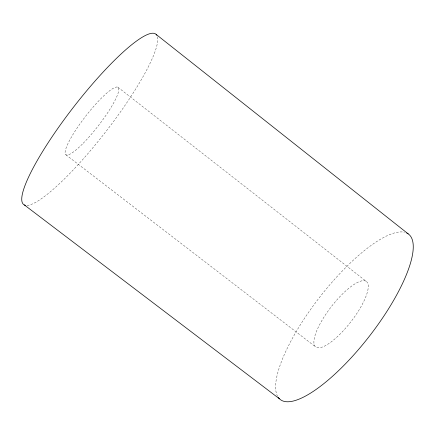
<?xml version="1.0" encoding="UTF-8"?>
<svg xmlns="http://www.w3.org/2000/svg" width="435" height="435" viewBox="0 0 435 435"><rect width="100%" height="100%" fill="white"/><g stroke="black" fill="none" stroke-linecap="round" stroke-linejoin="round"><path stroke-width="0.33" stroke-dasharray="2.17 1.63" d="M65.919 154.8L315.571 346.869M117.901 87.228L366.732 281.755A41.412 12.365 -52.2 0 1 336.076 337.87A41.412 12.365 -52.2 0 1 320.432 323.118A41.412 12.365 -52.2 0 1 366.732 281.755M157.426 36.785A107.815 20.271 -52.2 0 1 105.58 131.979A107.815 20.271 -52.2 0 1 26.502 205.418M277.639 396.41A104.656 31.586 -52.2 0 1 319.105 297.959A104.656 31.586 -52.2 0 1 404.49 232.263M83.172 143.262A42.635 7.928 -52.2 0 0 118.331 87.598A42.635 7.928 -52.2 0 0 74.347 132.262A42.635 7.928 -52.2 0 0 83.172 143.262"/><path stroke-width="0.65" d="M24.376 204.961L279.428 398.786M156.111 34.381L408.199 233.878M25.393 205.298A107.815 20.271 -52.2 0 1 73.113 107.679A107.815 20.271 -52.2 0 1 156.801 35.251M406.725 233.024A104.656 31.586 -52.2 0 1 368.608 337.207A104.656 31.586 -52.2 0 1 278.269 397.416"/></g></svg>
